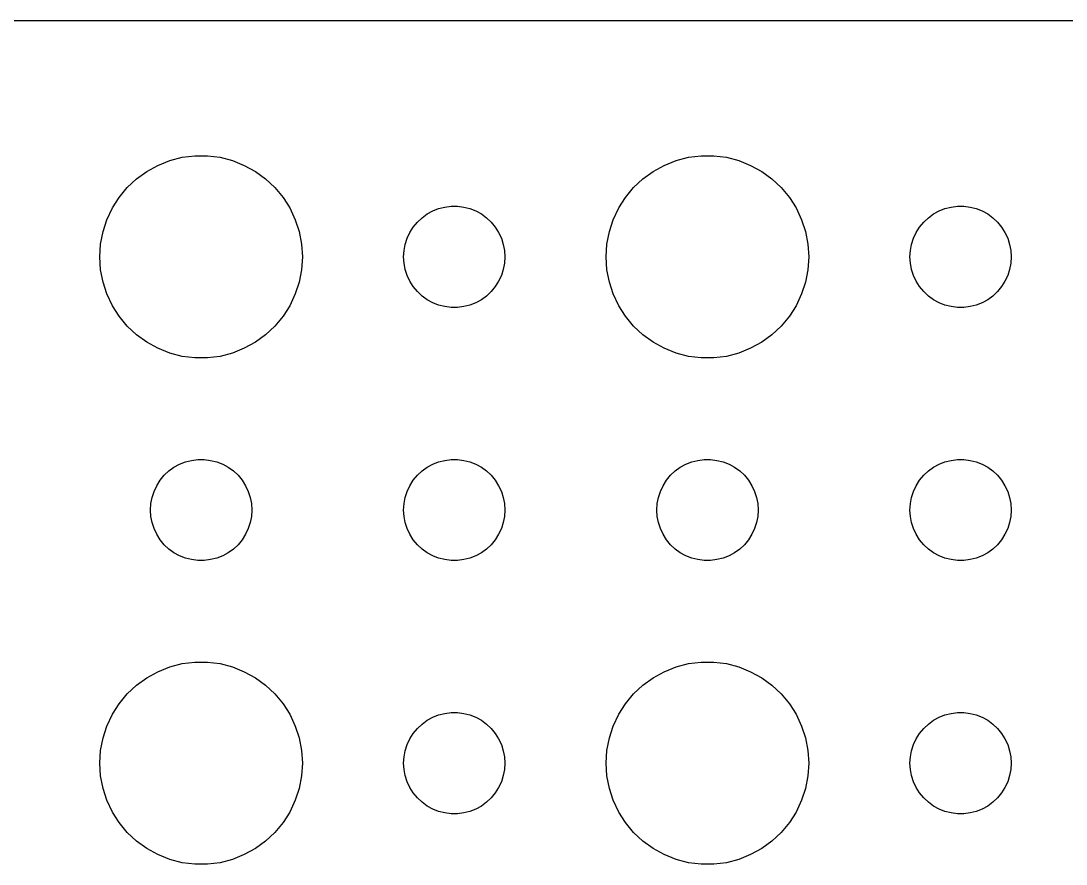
# Model space of a CAD drawing. Header units: metres. Extents: x -134 to 134, y 518 to 1078.
# Drawn here: x 32.16 to 63.12, y 1053.01 to 1077.99 of the extents above; entities that cross this region are included whole.
import ezdxf

# ---------------------------------------------------------------- set-up
doc = ezdxf.new("R2010")
doc.units = ezdxf.units.M

msp = doc.modelspace()

# ---------------------------------------------------------------- linework, layer by layer
for p, q in [((129.814, 1077.99), (-129.814, 1077.99)), ((36.2227, 1073.71), (36.5729, 1073.85)), ((36.5729, 1073.85), (36.9379, 1073.95)), ((36.9379, 1073.95), (37.3116, 1073.99)), ((37.3116, 1073.99), (37.6884, 1073.99)), ((37.6884, 1073.99), (38.0621, 1073.95)), ((38.0621, 1073.95), (38.427, 1073.85)), ((38.427, 1073.85), (38.7773, 1073.71)), ((51.2227, 1073.71), (51.5729, 1073.85)), ((51.5729, 1073.85), (51.9379, 1073.95)), ((51.9379, 1073.95), (52.3116, 1073.99)), ((52.3116, 1073.99), (52.6884, 1073.99)), ((52.6884, 1073.99), (53.0621, 1073.95)), ((53.0621, 1073.95), (53.427, 1073.85)), ((53.427, 1073.85), (53.7773, 1073.71)), ((35.5877, 1073.31), (35.8925, 1073.53)), ((35.8925, 1073.53), (36.2227, 1073.71)), ((38.7773, 1073.71), (39.1075, 1073.53)), ((39.1075, 1073.53), (39.4123, 1073.31)), ((50.5877, 1073.31), (50.8925, 1073.53)), ((50.8925, 1073.53), (51.2227, 1073.71)), ((53.7773, 1073.71), (54.1075, 1073.53)), ((54.1075, 1073.53), (54.4123, 1073.31)), ((35.3131, 1073.05), (35.5877, 1073.31)), ((39.4123, 1073.31), (39.6869, 1073.05)), ((50.3131, 1073.05), (50.5877, 1073.31)), ((54.4123, 1073.31), (54.6869, 1073.05)), ((35.0729, 1072.76), (35.3131, 1073.05)), ((39.6869, 1073.05), (39.927, 1072.76)), ((50.0729, 1072.76), (50.3131, 1073.05)), ((54.6869, 1073.05), (54.927, 1072.76)), ((34.8711, 1072.45), (35.0729, 1072.76)), ((39.927, 1072.76), (40.1289, 1072.45)), ((49.8711, 1072.45), (50.0729, 1072.76)), ((54.927, 1072.76), (55.1289, 1072.45)), ((34.7107, 1072.1), (34.8711, 1072.45)), ((40.1289, 1072.45), (40.2893, 1072.1)), ((44.1963, 1072.27), (44.3613, 1072.36)), ((44.3613, 1072.36), (44.5365, 1072.43)), ((44.5365, 1072.43), (44.7189, 1072.47)), ((44.7189, 1072.47), (44.9058, 1072.5)), ((44.9058, 1072.5), (45.0942, 1072.5)), ((45.0942, 1072.5), (45.2811, 1072.47)), ((45.2811, 1072.47), (45.4635, 1072.43)), ((45.4635, 1072.43), (45.6387, 1072.36)), ((45.6387, 1072.36), (45.8037, 1072.27)), ((49.7107, 1072.1), (49.8711, 1072.45)), ((55.1289, 1072.45), (55.2893, 1072.1)), ((59.1963, 1072.27), (59.3613, 1072.36)), ((59.3613, 1072.36), (59.5365, 1072.43)), ((59.5365, 1072.43), (59.7189, 1072.47)), ((59.7189, 1072.47), (59.9058, 1072.5)), ((59.9058, 1072.5), (60.0942, 1072.5)), ((60.0942, 1072.5), (60.2811, 1072.47)), ((60.2811, 1072.47), (60.4635, 1072.43)), ((60.4635, 1072.43), (60.6387, 1072.36)), ((60.6387, 1072.36), (60.8037, 1072.27)), ((34.5942, 1071.75), (34.7107, 1072.1)), ((40.2893, 1072.1), (40.4057, 1071.75)), ((43.7865, 1071.88), (43.9065, 1072.03)), ((43.9065, 1072.03), (44.0439, 1072.16)), ((44.0439, 1072.16), (44.1963, 1072.27)), ((45.8037, 1072.27), (45.9561, 1072.16)), ((45.9561, 1072.16), (46.0934, 1072.03)), ((46.0934, 1072.03), (46.2135, 1071.88)), ((49.5942, 1071.75), (49.7107, 1072.1)), ((55.2893, 1072.1), (55.4057, 1071.75)), ((58.7865, 1071.88), (58.9065, 1072.03)), ((58.9065, 1072.03), (59.0439, 1072.16)), ((59.0439, 1072.16), (59.1963, 1072.27)), ((60.8037, 1072.27), (60.9561, 1072.16)), ((60.9561, 1072.16), (61.0934, 1072.03)), ((61.0934, 1072.03), (61.2135, 1071.88)), ((34.5237, 1071.38), (34.5942, 1071.75)), ((40.4057, 1071.75), (40.4763, 1071.38)), ((43.6053, 1071.55), (43.6855, 1071.72)), ((43.6855, 1071.72), (43.7865, 1071.88)), ((46.2135, 1071.88), (46.3145, 1071.72)), ((46.3145, 1071.72), (46.3947, 1071.55)), ((49.5237, 1071.38), (49.5942, 1071.75)), ((55.4057, 1071.75), (55.4763, 1071.38)), ((58.6053, 1071.55), (58.6855, 1071.72)), ((58.6855, 1071.72), (58.7865, 1071.88)), ((61.2135, 1071.88), (61.3145, 1071.72)), ((61.3145, 1071.72), (61.3947, 1071.55)), ((34.5, 1071), (34.5237, 1071.38)), ((40.4763, 1071.38), (40.5, 1071)), ((43.5118, 1071.19), (43.5471, 1071.37)), ((43.5471, 1071.37), (43.6053, 1071.55)), ((46.3947, 1071.55), (46.4529, 1071.37)), ((46.4529, 1071.37), (46.4882, 1071.19)), ((49.5, 1071), (49.5237, 1071.38)), ((55.4763, 1071.38), (55.5, 1071)), ((58.5118, 1071.19), (58.5471, 1071.37)), ((58.5471, 1071.37), (58.6053, 1071.55)), ((61.3947, 1071.55), (61.4529, 1071.37)), ((61.4529, 1071.37), (61.4882, 1071.19)), ((43.5, 1071), (43.5118, 1071.19)), ((46.4882, 1071.19), (46.5, 1071)), ((58.5, 1071), (58.5118, 1071.19)), ((61.4882, 1071.19), (61.5, 1071)), ((34.5237, 1070.62), (34.5, 1071)), ((40.5, 1071), (40.4763, 1070.62)), ((43.5118, 1070.81), (43.5, 1071)), ((43.5471, 1070.63), (43.5118, 1070.81)), ((46.4882, 1070.81), (46.4529, 1070.63)), ((46.5, 1071), (46.4882, 1070.81)), ((49.5237, 1070.62), (49.5, 1071)), ((55.5, 1071), (55.4763, 1070.62)), ((58.5118, 1070.81), (58.5, 1071)), ((58.5471, 1070.63), (58.5118, 1070.81)), ((61.4882, 1070.81), (61.4529, 1070.63)), ((61.5, 1071), (61.4882, 1070.81)), ((34.5942, 1070.25), (34.5237, 1070.62)), ((40.4763, 1070.62), (40.4057, 1070.25)), ((43.6053, 1070.45), (43.5471, 1070.63)), ((43.6855, 1070.28), (43.6053, 1070.45)), ((46.3947, 1070.45), (46.3145, 1070.28)), ((46.4529, 1070.63), (46.3947, 1070.45)), ((49.5942, 1070.25), (49.5237, 1070.62)), ((55.4763, 1070.62), (55.4057, 1070.25)), ((58.6053, 1070.45), (58.5471, 1070.63)), ((58.6855, 1070.28), (58.6053, 1070.45)), ((61.3947, 1070.45), (61.3145, 1070.28)), ((61.4529, 1070.63), (61.3947, 1070.45)), ((34.7107, 1069.9), (34.5942, 1070.25)), ((40.4057, 1070.25), (40.2893, 1069.9)), ((43.7865, 1070.12), (43.6855, 1070.28)), ((43.9065, 1069.97), (43.7865, 1070.12)), ((46.2135, 1070.12), (46.0934, 1069.97)), ((46.3145, 1070.28), (46.2135, 1070.12)), ((49.7107, 1069.9), (49.5942, 1070.25)), ((55.4057, 1070.25), (55.2893, 1069.9)), ((58.7865, 1070.12), (58.6855, 1070.28)), ((58.9065, 1069.97), (58.7865, 1070.12)), ((61.2135, 1070.12), (61.0934, 1069.97)), ((61.3145, 1070.28), (61.2135, 1070.12)), ((34.8711, 1069.55), (34.7107, 1069.9)), ((40.2893, 1069.9), (40.1289, 1069.55)), ((44.0439, 1069.84), (43.9065, 1069.97)), ((44.1963, 1069.73), (44.0439, 1069.84)), ((45.9561, 1069.84), (45.8037, 1069.73)), ((46.0934, 1069.97), (45.9561, 1069.84)), ((49.8711, 1069.55), (49.7107, 1069.9)), ((55.2893, 1069.9), (55.1289, 1069.55)), ((59.0439, 1069.84), (58.9065, 1069.97)), ((59.1963, 1069.73), (59.0439, 1069.84)), ((60.9561, 1069.84), (60.8037, 1069.73)), ((61.0934, 1069.97), (60.9561, 1069.84)), ((35.0729, 1069.24), (34.8711, 1069.55)), ((40.1289, 1069.55), (39.927, 1069.24)), ((44.3613, 1069.64), (44.1963, 1069.73)), ((44.5365, 1069.57), (44.3613, 1069.64)), ((44.7189, 1069.53), (44.5365, 1069.57)), ((44.9058, 1069.5), (44.7189, 1069.53)), ((45.0942, 1069.5), (44.9058, 1069.5)), ((45.2811, 1069.53), (45.0942, 1069.5)), ((45.4635, 1069.57), (45.2811, 1069.53)), ((45.6387, 1069.64), (45.4635, 1069.57)), ((45.8037, 1069.73), (45.6387, 1069.64)), ((50.0729, 1069.24), (49.8711, 1069.55)), ((55.1289, 1069.55), (54.927, 1069.24)), ((59.3613, 1069.64), (59.1963, 1069.73)), ((59.5365, 1069.57), (59.3613, 1069.64)), ((59.7189, 1069.53), (59.5365, 1069.57)), ((59.9058, 1069.5), (59.7189, 1069.53)), ((60.0942, 1069.5), (59.9058, 1069.5)), ((60.2811, 1069.53), (60.0942, 1069.5)), ((60.4635, 1069.57), (60.2811, 1069.53)), ((60.6387, 1069.64), (60.4635, 1069.57)), ((60.8037, 1069.73), (60.6387, 1069.64)), ((35.3131, 1068.95), (35.0729, 1069.24)), ((39.927, 1069.24), (39.6869, 1068.95)), ((50.3131, 1068.95), (50.0729, 1069.24)), ((54.927, 1069.24), (54.6869, 1068.95)), ((35.5877, 1068.69), (35.3131, 1068.95)), ((39.6869, 1068.95), (39.4123, 1068.69)), ((50.5877, 1068.69), (50.3131, 1068.95)), ((54.6869, 1068.95), (54.4123, 1068.69)), ((35.8925, 1068.47), (35.5877, 1068.69)), ((39.4123, 1068.69), (39.1075, 1068.47)), ((50.8925, 1068.47), (50.5877, 1068.69)), ((54.4123, 1068.69), (54.1075, 1068.47)), ((36.2227, 1068.29), (35.8925, 1068.47)), ((36.5729, 1068.15), (36.2227, 1068.29)), ((38.7773, 1068.29), (38.427, 1068.15)), ((39.1075, 1068.47), (38.7773, 1068.29)), ((51.2227, 1068.29), (50.8925, 1068.47)), ((51.5729, 1068.15), (51.2227, 1068.29)), ((53.7773, 1068.29), (53.427, 1068.15)), ((54.1075, 1068.47), (53.7773, 1068.29)), ((36.9379, 1068.05), (36.5729, 1068.15)), ((37.3116, 1068.01), (36.9379, 1068.05)), ((37.6884, 1068.01), (37.3116, 1068.01)), ((38.0621, 1068.05), (37.6884, 1068.01)), ((38.427, 1068.15), (38.0621, 1068.05)), ((51.9379, 1068.05), (51.5729, 1068.15)), ((52.3116, 1068.01), (51.9379, 1068.05)), ((52.6884, 1068.01), (52.3116, 1068.01)), ((53.0621, 1068.05), (52.6884, 1068.01)), ((53.427, 1068.15), (53.0621, 1068.05)), ((36.6963, 1064.77), (36.8613, 1064.86)), ((36.8613, 1064.86), (37.0365, 1064.93)), ((37.0365, 1064.93), (37.2189, 1064.97)), ((37.2189, 1064.97), (37.4058, 1065)), ((37.4058, 1065), (37.5942, 1065)), ((37.5942, 1065), (37.7811, 1064.97)), ((37.7811, 1064.97), (37.9635, 1064.93)), ((37.9635, 1064.93), (38.1387, 1064.86)), ((38.1387, 1064.86), (38.3037, 1064.77)), ((44.1963, 1064.77), (44.3613, 1064.86)), ((44.3613, 1064.86), (44.5365, 1064.93)), ((44.5365, 1064.93), (44.7189, 1064.97)), ((44.7189, 1064.97), (44.9058, 1065)), ((44.9058, 1065), (45.0942, 1065)), ((45.0942, 1065), (45.2811, 1064.97)), ((45.2811, 1064.97), (45.4635, 1064.93)), ((45.4635, 1064.93), (45.6387, 1064.86)), ((45.6387, 1064.86), (45.8037, 1064.77)), ((51.6963, 1064.77), (51.8613, 1064.86)), ((51.8613, 1064.86), (52.0365, 1064.93)), ((52.0365, 1064.93), (52.2189, 1064.97)), ((52.2189, 1064.97), (52.4058, 1065)), ((52.4058, 1065), (52.5942, 1065)), ((52.5942, 1065), (52.7811, 1064.97)), ((52.7811, 1064.97), (52.9635, 1064.93)), ((52.9635, 1064.93), (53.1387, 1064.86)), ((53.1387, 1064.86), (53.3037, 1064.77)), ((59.1963, 1064.77), (59.3613, 1064.86)), ((59.3613, 1064.86), (59.5365, 1064.93)), ((59.5365, 1064.93), (59.7189, 1064.97)), ((59.7189, 1064.97), (59.9058, 1065)), ((59.9058, 1065), (60.0942, 1065)), ((60.0942, 1065), (60.2811, 1064.97)), ((60.2811, 1064.97), (60.4635, 1064.93)), ((60.4635, 1064.93), (60.6387, 1064.86)), ((60.6387, 1064.86), (60.8037, 1064.77)), ((36.4065, 1064.53), (36.5439, 1064.66)), ((36.5439, 1064.66), (36.6963, 1064.77)), ((38.3037, 1064.77), (38.4561, 1064.66)), ((38.4561, 1064.66), (38.5934, 1064.53)), ((43.9065, 1064.53), (44.0439, 1064.66)), ((44.0439, 1064.66), (44.1963, 1064.77)), ((45.8037, 1064.77), (45.9561, 1064.66)), ((45.9561, 1064.66), (46.0934, 1064.53)), ((51.4065, 1064.53), (51.5439, 1064.66)), ((51.5439, 1064.66), (51.6963, 1064.77)), ((53.3037, 1064.77), (53.4561, 1064.66)), ((53.4561, 1064.66), (53.5934, 1064.53)), ((58.9065, 1064.53), (59.0439, 1064.66)), ((59.0439, 1064.66), (59.1963, 1064.77)), ((60.8037, 1064.77), (60.9561, 1064.66)), ((60.9561, 1064.66), (61.0934, 1064.53)), ((36.1855, 1064.22), (36.2865, 1064.38)), ((36.2865, 1064.38), (36.4065, 1064.53)), ((38.5934, 1064.53), (38.7135, 1064.38)), ((38.7135, 1064.38), (38.8145, 1064.22)), ((43.6855, 1064.22), (43.7865, 1064.38)), ((43.7865, 1064.38), (43.9065, 1064.53)), ((46.0934, 1064.53), (46.2135, 1064.38)), ((46.2135, 1064.38), (46.3145, 1064.22)), ((51.1855, 1064.22), (51.2865, 1064.38)), ((51.2865, 1064.38), (51.4065, 1064.53)), ((53.5934, 1064.53), (53.7135, 1064.38)), ((53.7135, 1064.38), (53.8145, 1064.22)), ((58.6855, 1064.22), (58.7865, 1064.38)), ((58.7865, 1064.38), (58.9065, 1064.53)), ((61.0934, 1064.53), (61.2135, 1064.38)), ((61.2135, 1064.38), (61.3145, 1064.22)), ((36.0471, 1063.87), (36.1053, 1064.05)), ((36.1053, 1064.05), (36.1855, 1064.22)), ((38.8145, 1064.22), (38.8947, 1064.05)), ((38.8947, 1064.05), (38.9529, 1063.87)), ((43.5471, 1063.87), (43.6053, 1064.05)), ((43.6053, 1064.05), (43.6855, 1064.22)), ((46.3145, 1064.22), (46.3947, 1064.05)), ((46.3947, 1064.05), (46.4529, 1063.87)), ((51.0471, 1063.87), (51.1053, 1064.05)), ((51.1053, 1064.05), (51.1855, 1064.22)), ((53.8145, 1064.22), (53.8947, 1064.05)), ((53.8947, 1064.05), (53.9529, 1063.87)), ((58.5471, 1063.87), (58.6053, 1064.05)), ((58.6053, 1064.05), (58.6855, 1064.22)), ((61.3145, 1064.22), (61.3947, 1064.05)), ((61.3947, 1064.05), (61.4529, 1063.87)), ((36, 1063.5), (36.0118, 1063.69)), ((36.0118, 1063.69), (36.0471, 1063.87)), ((38.9529, 1063.87), (38.9882, 1063.69)), ((38.9882, 1063.69), (39, 1063.5)), ((43.5, 1063.5), (43.5118, 1063.69)), ((43.5118, 1063.69), (43.5471, 1063.87)), ((46.4529, 1063.87), (46.4882, 1063.69)), ((46.4882, 1063.69), (46.5, 1063.5)), ((51, 1063.5), (51.0118, 1063.69)), ((51.0118, 1063.69), (51.0471, 1063.87)), ((53.9529, 1063.87), (53.9882, 1063.69)), ((53.9882, 1063.69), (54, 1063.5)), ((58.5, 1063.5), (58.5118, 1063.69)), ((58.5118, 1063.69), (58.5471, 1063.87)), ((61.4529, 1063.87), (61.4882, 1063.69)), ((61.4882, 1063.69), (61.5, 1063.5)), ((36.0118, 1063.31), (36, 1063.5)), ((36.0471, 1063.13), (36.0118, 1063.31)), ((38.9882, 1063.31), (38.9529, 1063.13)), ((39, 1063.5), (38.9882, 1063.31)), ((43.5118, 1063.31), (43.5, 1063.5)), ((43.5471, 1063.13), (43.5118, 1063.31)), ((46.4882, 1063.31), (46.4529, 1063.13)), ((46.5, 1063.5), (46.4882, 1063.31)), ((51.0118, 1063.31), (51, 1063.5)), ((51.0471, 1063.13), (51.0118, 1063.31)), ((53.9882, 1063.31), (53.9529, 1063.13)), ((54, 1063.5), (53.9882, 1063.31)), ((58.5118, 1063.31), (58.5, 1063.5)), ((58.5471, 1063.13), (58.5118, 1063.31)), ((61.4882, 1063.31), (61.4529, 1063.13)), ((61.5, 1063.5), (61.4882, 1063.31)), ((36.1053, 1062.95), (36.0471, 1063.13)), ((38.9529, 1063.13), (38.8947, 1062.95)), ((43.6053, 1062.95), (43.5471, 1063.13)), ((46.4529, 1063.13), (46.3947, 1062.95)), ((51.1053, 1062.95), (51.0471, 1063.13)), ((53.9529, 1063.13), (53.8947, 1062.95)), ((58.6053, 1062.95), (58.5471, 1063.13)), ((61.4529, 1063.13), (61.3947, 1062.95)), ((36.1855, 1062.78), (36.1053, 1062.95)), ((36.2865, 1062.62), (36.1855, 1062.78)), ((38.8145, 1062.78), (38.7135, 1062.62)), ((38.8947, 1062.95), (38.8145, 1062.78)), ((43.6855, 1062.78), (43.6053, 1062.95)), ((43.7865, 1062.62), (43.6855, 1062.78)), ((46.3145, 1062.78), (46.2135, 1062.62)), ((46.3947, 1062.95), (46.3145, 1062.78)), ((51.1855, 1062.78), (51.1053, 1062.95)), ((51.2865, 1062.62), (51.1855, 1062.78)), ((53.8145, 1062.78), (53.7135, 1062.62)), ((53.8947, 1062.95), (53.8145, 1062.78)), ((58.6855, 1062.78), (58.6053, 1062.95)), ((58.7865, 1062.62), (58.6855, 1062.78)), ((61.3145, 1062.78), (61.2135, 1062.62)), ((61.3947, 1062.95), (61.3145, 1062.78)), ((36.4065, 1062.47), (36.2865, 1062.62)), ((36.5439, 1062.34), (36.4065, 1062.47)), ((38.5934, 1062.47), (38.4561, 1062.34)), ((38.7135, 1062.62), (38.5934, 1062.47)), ((43.9065, 1062.47), (43.7865, 1062.62)), ((44.0439, 1062.34), (43.9065, 1062.47)), ((46.0934, 1062.47), (45.9561, 1062.34)), ((46.2135, 1062.62), (46.0934, 1062.47)), ((51.4065, 1062.47), (51.2865, 1062.62)), ((51.5439, 1062.34), (51.4065, 1062.47)), ((53.5934, 1062.47), (53.4561, 1062.34)), ((53.7135, 1062.62), (53.5934, 1062.47)), ((58.9065, 1062.47), (58.7865, 1062.62)), ((59.0439, 1062.34), (58.9065, 1062.47)), ((61.0934, 1062.47), (60.9561, 1062.34)), ((61.2135, 1062.62), (61.0934, 1062.47)), ((36.6963, 1062.23), (36.5439, 1062.34)), ((36.8613, 1062.14), (36.6963, 1062.23)), ((37.0365, 1062.07), (36.8613, 1062.14)), ((37.2189, 1062.03), (37.0365, 1062.07)), ((37.9635, 1062.07), (37.7811, 1062.03)), ((38.1387, 1062.14), (37.9635, 1062.07)), ((38.3037, 1062.23), (38.1387, 1062.14)), ((38.4561, 1062.34), (38.3037, 1062.23)), ((44.1963, 1062.23), (44.0439, 1062.34)), ((44.3613, 1062.14), (44.1963, 1062.23)), ((44.5365, 1062.07), (44.3613, 1062.14)), ((44.7189, 1062.03), (44.5365, 1062.07)), ((45.4635, 1062.07), (45.2811, 1062.03)), ((45.6387, 1062.14), (45.4635, 1062.07)), ((45.8037, 1062.23), (45.6387, 1062.14)), ((45.9561, 1062.34), (45.8037, 1062.23)), ((51.6963, 1062.23), (51.5439, 1062.34)), ((51.8613, 1062.14), (51.6963, 1062.23)), ((52.0365, 1062.07), (51.8613, 1062.14)), ((52.2189, 1062.03), (52.0365, 1062.07)), ((52.9635, 1062.07), (52.7811, 1062.03)), ((53.1387, 1062.14), (52.9635, 1062.07)), ((53.3037, 1062.23), (53.1387, 1062.14)), ((53.4561, 1062.34), (53.3037, 1062.23)), ((59.1963, 1062.23), (59.0439, 1062.34)), ((59.3613, 1062.14), (59.1963, 1062.23)), ((59.5365, 1062.07), (59.3613, 1062.14)), ((59.7189, 1062.03), (59.5365, 1062.07)), ((60.4635, 1062.07), (60.2811, 1062.03)), ((60.6387, 1062.14), (60.4635, 1062.07)), ((60.8037, 1062.23), (60.6387, 1062.14)), ((60.9561, 1062.34), (60.8037, 1062.23)), ((37.4058, 1062), (37.2189, 1062.03)), ((37.5942, 1062), (37.4058, 1062)), ((37.7811, 1062.03), (37.5942, 1062)), ((44.9058, 1062), (44.7189, 1062.03)), ((45.0942, 1062), (44.9058, 1062)), ((45.2811, 1062.03), (45.0942, 1062)), ((52.4058, 1062), (52.2189, 1062.03)), ((52.5942, 1062), (52.4058, 1062)), ((52.7811, 1062.03), (52.5942, 1062)), ((59.9058, 1062), (59.7189, 1062.03)), ((60.0942, 1062), (59.9058, 1062)), ((60.2811, 1062.03), (60.0942, 1062)), ((36.9379, 1058.95), (37.3116, 1058.99)), ((37.3116, 1058.99), (37.6884, 1058.99)), ((37.6884, 1058.99), (38.0621, 1058.95)), ((51.9379, 1058.95), (52.3116, 1058.99)), ((52.3116, 1058.99), (52.6884, 1058.99)), ((52.6884, 1058.99), (53.0621, 1058.95)), ((35.8925, 1058.53), (36.2227, 1058.71)), ((36.2227, 1058.71), (36.5729, 1058.85)), ((36.5729, 1058.85), (36.9379, 1058.95)), ((38.0621, 1058.95), (38.427, 1058.85)), ((38.427, 1058.85), (38.7773, 1058.71)), ((38.7773, 1058.71), (39.1075, 1058.53)), ((50.8925, 1058.53), (51.2227, 1058.71)), ((51.2227, 1058.71), (51.5729, 1058.85)), ((51.5729, 1058.85), (51.9379, 1058.95)), ((53.0621, 1058.95), (53.427, 1058.85)), ((53.427, 1058.85), (53.7773, 1058.71)), ((53.7773, 1058.71), (54.1075, 1058.53)), ((35.5877, 1058.31), (35.8925, 1058.53)), ((39.1075, 1058.53), (39.4123, 1058.31)), ((50.5877, 1058.31), (50.8925, 1058.53)), ((54.1075, 1058.53), (54.4123, 1058.31)), ((35.0729, 1057.76), (35.3131, 1058.05)), ((35.3131, 1058.05), (35.5877, 1058.31)), ((39.4123, 1058.31), (39.6869, 1058.05)), ((39.6869, 1058.05), (39.927, 1057.76)), ((50.0729, 1057.76), (50.3131, 1058.05)), ((50.3131, 1058.05), (50.5877, 1058.31)), ((54.4123, 1058.31), (54.6869, 1058.05)), ((54.6869, 1058.05), (54.927, 1057.76)), ((34.8711, 1057.45), (35.0729, 1057.76)), ((39.927, 1057.76), (40.1289, 1057.45)), ((49.8711, 1057.45), (50.0729, 1057.76)), ((54.927, 1057.76), (55.1289, 1057.45)), ((34.7107, 1057.1), (34.8711, 1057.45)), ((40.1289, 1057.45), (40.2893, 1057.1)), ((44.3613, 1057.36), (44.5365, 1057.43)), ((44.5365, 1057.43), (44.7189, 1057.47)), ((44.7189, 1057.47), (44.9058, 1057.5)), ((44.9058, 1057.5), (45.0942, 1057.5)), ((45.0942, 1057.5), (45.2811, 1057.47)), ((45.2811, 1057.47), (45.4635, 1057.43)), ((45.4635, 1057.43), (45.6387, 1057.36)), ((49.7107, 1057.1), (49.8711, 1057.45)), ((55.1289, 1057.45), (55.2893, 1057.1)), ((59.3613, 1057.36), (59.5365, 1057.43)), ((59.5365, 1057.43), (59.7189, 1057.47)), ((59.7189, 1057.47), (59.9058, 1057.5)), ((59.9058, 1057.5), (60.0942, 1057.5)), ((60.0942, 1057.5), (60.2811, 1057.47)), ((60.2811, 1057.47), (60.4635, 1057.43)), ((60.4635, 1057.43), (60.6387, 1057.36)), ((43.9065, 1057.03), (44.0439, 1057.16)), ((44.0439, 1057.16), (44.1963, 1057.27)), ((44.1963, 1057.27), (44.3613, 1057.36)), ((45.6387, 1057.36), (45.8037, 1057.27)), ((45.8037, 1057.27), (45.9561, 1057.16)), ((45.9561, 1057.16), (46.0934, 1057.03)), ((58.9065, 1057.03), (59.0439, 1057.16)), ((59.0439, 1057.16), (59.1963, 1057.27)), ((59.1963, 1057.27), (59.3613, 1057.36)), ((60.6387, 1057.36), (60.8037, 1057.27)), ((60.8037, 1057.27), (60.9561, 1057.16)), ((60.9561, 1057.16), (61.0934, 1057.03)), ((34.5942, 1056.75), (34.7107, 1057.1)), ((40.2893, 1057.1), (40.4057, 1056.75)), ((43.6855, 1056.72), (43.7865, 1056.88)), ((43.7865, 1056.88), (43.9065, 1057.03)), ((46.0934, 1057.03), (46.2135, 1056.88)), ((46.2135, 1056.88), (46.3145, 1056.72)), ((49.5942, 1056.75), (49.7107, 1057.1)), ((55.2893, 1057.1), (55.4057, 1056.75)), ((58.6855, 1056.72), (58.7865, 1056.88)), ((58.7865, 1056.88), (58.9065, 1057.03)), ((61.0934, 1057.03), (61.2135, 1056.88)), ((61.2135, 1056.88), (61.3145, 1056.72)), ((34.5237, 1056.38), (34.5942, 1056.75)), ((40.4057, 1056.75), (40.4763, 1056.38)), ((43.5471, 1056.37), (43.6053, 1056.55)), ((43.6053, 1056.55), (43.6855, 1056.72)), ((46.3145, 1056.72), (46.3947, 1056.55)), ((46.3947, 1056.55), (46.4529, 1056.37)), ((49.5237, 1056.38), (49.5942, 1056.75)), ((55.4057, 1056.75), (55.4763, 1056.38)), ((58.5471, 1056.37), (58.6053, 1056.55)), ((58.6053, 1056.55), (58.6855, 1056.72)), ((61.3145, 1056.72), (61.3947, 1056.55)), ((61.3947, 1056.55), (61.4529, 1056.37)), ((34.5, 1056), (34.5237, 1056.38)), ((40.4763, 1056.38), (40.5, 1056)), ((43.5, 1056), (43.5118, 1056.19)), ((43.5118, 1056.19), (43.5471, 1056.37)), ((46.4529, 1056.37), (46.4882, 1056.19)), ((46.4882, 1056.19), (46.5, 1056)), ((49.5, 1056), (49.5237, 1056.38)), ((55.4763, 1056.38), (55.5, 1056)), ((58.5, 1056), (58.5118, 1056.19)), ((58.5118, 1056.19), (58.5471, 1056.37)), ((61.4529, 1056.37), (61.4882, 1056.19)), ((61.4882, 1056.19), (61.5, 1056)), ((34.5237, 1055.62), (34.5, 1056)), ((40.5, 1056), (40.4763, 1055.62)), ((43.5118, 1055.81), (43.5, 1056)), ((46.5, 1056), (46.4882, 1055.81)), ((49.5237, 1055.62), (49.5, 1056)), ((55.5, 1056), (55.4763, 1055.62)), ((58.5118, 1055.81), (58.5, 1056)), ((61.5, 1056), (61.4882, 1055.81)), ((34.5942, 1055.25), (34.5237, 1055.62)), ((40.4763, 1055.62), (40.4057, 1055.25)), ((43.5471, 1055.63), (43.5118, 1055.81)), ((43.6053, 1055.45), (43.5471, 1055.63)), ((46.4529, 1055.63), (46.3947, 1055.45)), ((46.4882, 1055.81), (46.4529, 1055.63)), ((49.5942, 1055.25), (49.5237, 1055.62)), ((55.4763, 1055.62), (55.4057, 1055.25)), ((58.5471, 1055.63), (58.5118, 1055.81)), ((58.6053, 1055.45), (58.5471, 1055.63)), ((61.4529, 1055.63), (61.3947, 1055.45)), ((61.4882, 1055.81), (61.4529, 1055.63)), ((34.7107, 1054.9), (34.5942, 1055.25)), ((40.4057, 1055.25), (40.2893, 1054.9)), ((43.6855, 1055.28), (43.6053, 1055.45)), ((43.7865, 1055.12), (43.6855, 1055.28)), ((46.3145, 1055.28), (46.2135, 1055.12)), ((46.3947, 1055.45), (46.3145, 1055.28)), ((49.7107, 1054.9), (49.5942, 1055.25)), ((55.4057, 1055.25), (55.2893, 1054.9)), ((58.6855, 1055.28), (58.6053, 1055.45)), ((58.7865, 1055.12), (58.6855, 1055.28)), ((61.3145, 1055.28), (61.2135, 1055.12)), ((61.3947, 1055.45), (61.3145, 1055.28)), ((43.9065, 1054.97), (43.7865, 1055.12)), ((44.0439, 1054.84), (43.9065, 1054.97)), ((46.0934, 1054.97), (45.9561, 1054.84)), ((46.2135, 1055.12), (46.0934, 1054.97)), ((58.9065, 1054.97), (58.7865, 1055.12)), ((59.0439, 1054.84), (58.9065, 1054.97)), ((61.0934, 1054.97), (60.9561, 1054.84)), ((61.2135, 1055.12), (61.0934, 1054.97)), ((34.8711, 1054.55), (34.7107, 1054.9)), ((40.2893, 1054.9), (40.1289, 1054.55)), ((44.1963, 1054.73), (44.0439, 1054.84)), ((44.3613, 1054.64), (44.1963, 1054.73)), ((44.5365, 1054.57), (44.3613, 1054.64)), ((45.6387, 1054.64), (45.4635, 1054.57)), ((45.8037, 1054.73), (45.6387, 1054.64)), ((45.9561, 1054.84), (45.8037, 1054.73)), ((49.8711, 1054.55), (49.7107, 1054.9)), ((55.2893, 1054.9), (55.1289, 1054.55)), ((59.1963, 1054.73), (59.0439, 1054.84)), ((59.3613, 1054.64), (59.1963, 1054.73)), ((59.5365, 1054.57), (59.3613, 1054.64)), ((60.6387, 1054.64), (60.4635, 1054.57)), ((60.8037, 1054.73), (60.6387, 1054.64)), ((60.9561, 1054.84), (60.8037, 1054.73)), ((35.0729, 1054.24), (34.8711, 1054.55)), ((40.1289, 1054.55), (39.927, 1054.24)), ((44.7189, 1054.53), (44.5365, 1054.57)), ((44.9058, 1054.5), (44.7189, 1054.53)), ((45.0942, 1054.5), (44.9058, 1054.5)), ((45.2811, 1054.53), (45.0942, 1054.5)), ((45.4635, 1054.57), (45.2811, 1054.53)), ((50.0729, 1054.24), (49.8711, 1054.55)), ((55.1289, 1054.55), (54.927, 1054.24)), ((59.7189, 1054.53), (59.5365, 1054.57)), ((59.9058, 1054.5), (59.7189, 1054.53)), ((60.0942, 1054.5), (59.9058, 1054.5)), ((60.2811, 1054.53), (60.0942, 1054.5)), ((60.4635, 1054.57), (60.2811, 1054.53)), ((35.3131, 1053.95), (35.0729, 1054.24)), ((39.927, 1054.24), (39.6869, 1053.95)), ((50.3131, 1053.95), (50.0729, 1054.24)), ((54.927, 1054.24), (54.6869, 1053.95)), ((35.5877, 1053.69), (35.3131, 1053.95)), ((39.6869, 1053.95), (39.4123, 1053.69)), ((50.5877, 1053.69), (50.3131, 1053.95)), ((54.6869, 1053.95), (54.4123, 1053.69)), ((35.8925, 1053.47), (35.5877, 1053.69)), ((36.2227, 1053.29), (35.8925, 1053.47)), ((39.1075, 1053.47), (38.7773, 1053.29)), ((39.4123, 1053.69), (39.1075, 1053.47)), ((50.8925, 1053.47), (50.5877, 1053.69)), ((51.2227, 1053.29), (50.8925, 1053.47)), ((54.1075, 1053.47), (53.7773, 1053.29)), ((54.4123, 1053.69), (54.1075, 1053.47)), ((36.5729, 1053.15), (36.2227, 1053.29)), ((36.9379, 1053.05), (36.5729, 1053.15)), ((38.427, 1053.15), (38.0621, 1053.05)), ((38.7773, 1053.29), (38.427, 1053.15)), ((51.5729, 1053.15), (51.2227, 1053.29)), ((51.9379, 1053.05), (51.5729, 1053.15)), ((53.427, 1053.15), (53.0621, 1053.05)), ((53.7773, 1053.29), (53.427, 1053.15)), ((37.3116, 1053.01), (36.9379, 1053.05)), ((37.6884, 1053.01), (37.3116, 1053.01)), ((38.0621, 1053.05), (37.6884, 1053.01)), ((52.3116, 1053.01), (51.9379, 1053.05)), ((52.6884, 1053.01), (52.3116, 1053.01)), ((53.0621, 1053.05), (52.6884, 1053.01))]:
    msp.add_line(p, q)

doc.saveas('drawing.dxf')
